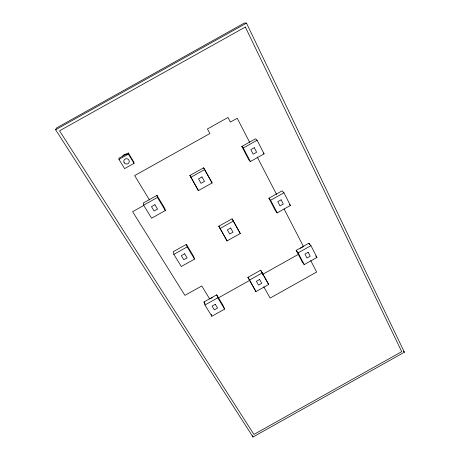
<?xml version="1.0" encoding="UTF-8"?>
<svg xmlns="http://www.w3.org/2000/svg" width="460" height="460" viewBox="0 0 460 460"><rect width="100%" height="100%" fill="white"/><g stroke="black" fill="none" stroke-linecap="round" stroke-linejoin="round"><path stroke-width="0.69" d="M55.62 129.754L56.545 127.96L244.438 23L246.491 23.132L404.38 352.216L253.006 437L55.62 129.754L246.491 23.132M128.328 152.99L118.927 158.24L118.962 159.373L124.614 168.607L134.027 163.346L133.877 162.196L128.328 152.99L128.438 154.077L134.027 163.346M118.962 159.373L128.438 154.077M189.945 175.467L203.63 167.82L204.648 169.573L212.1 182.942L198.386 190.607L189.945 175.467L198.386 190.607M241.822 146.464L255.501 138.816L257.117 140.242L264.08 153.881L250.372 161.54L248.848 159.89L241.822 146.464L243.282 147.976L250.372 161.54M156.958 195.368L143.284 203.015L143.612 205.177L151.616 218.207L165.324 210.542L164.755 208.34L156.958 195.368L157.446 197.443L165.324 210.542M190.808 177.313L204.648 169.573M243.282 147.976L257.117 140.242M143.612 205.177L157.446 197.443M143.721 205.465L132.601 211.68L184.92 295.372L201.762 285.947L209.714 299.029M186.392 244.358L173.19 251.741L173.834 254.368L181.297 266.507L194.528 259.106L193.66 256.456L186.392 244.358L187.185 246.899L194.528 259.106M218.851 226.205L232.053 218.822L233.346 221.082L240.281 233.519L227.05 240.913L218.851 226.205L227.05 240.913M268.899 198.214L282.095 190.831L283.946 192.78L290.421 205.47L277.202 212.865L275.436 210.714L268.899 198.214L270.601 200.244L277.202 212.865M173.834 254.368L187.185 246.899M220.001 228.545L233.346 221.082M270.601 200.244L283.946 192.78M203.993 301.933L216.712 294.82L223.456 306.049L224.606 309.126L211.864 316.256L204.941 304.997L203.993 301.933L205.074 303.698M247.974 277.328L260.688 270.21L262.24 272.935L268.669 284.47L255.927 291.6L247.974 277.328L255.927 291.6M296.177 250.355L308.884 243.242L310.954 245.68L316.963 257.445L304.227 264.569L302.249 261.958L296.177 250.355L298.109 252.868L304.227 264.569M210.341 298.678L212.215 297.631M300.363 248.308L303.491 246.56L284.033 208.886M204.941 304.997L217.798 297.804L216.712 294.82M249.395 280.123L262.24 272.935M298.109 252.868L310.954 245.68M218.276 297.953L249.55 280.45M262.556 274.413L298.62 254.23M263.241 153.094L264.08 153.881M289.472 204.435L290.421 205.47M403.478 351.17L404.38 352.216M315.692 255.921L316.963 257.445M149.408 199.847L134.659 175.588L209.886 133.538L207.42 128.972L227.993 117.472L230.397 122.078L237.233 118.254L249.671 142.347M217.798 297.804L224.606 309.126M212.1 182.942L203.63 167.82M240.281 233.519L232.053 218.822M268.669 284.47L260.688 270.21M263.747 286.712L270.129 298.08L316.647 272.044L310.73 260.584M257.22 156.958L276.627 194.54M308.884 243.242L309.517 244.473M252.574 435.689L253.006 437M211.255 314.364L211.864 316.256M122.728 156.02A4.042 3.898 17.1 0 1 127.242 154.227M245.335 27.019L59.541 130.812L253.931 434.43L401.712 351.664L245.335 27.019M201.974 176.951L198.524 178.882L201.037 183.321L204.476 181.395L201.974 176.951M254.282 147.706L250.832 149.638L253.178 154.169L256.617 152.243L254.282 147.706M154.916 204.729L151.466 206.655L154.117 211.008L157.556 209.087L154.916 204.729M184.655 253.782L181.326 255.645L183.799 259.699L187.117 257.847L184.655 253.782M230.684 228.039L227.355 229.902L229.689 234.031L233.007 232.179L230.684 228.039M281.129 199.824L277.8 201.687L279.985 205.902L283.302 204.044L281.129 199.824M215.274 304.29L212.071 306.084L214.36 309.844L217.557 308.056L215.274 304.29M259.589 279.49L256.387 281.284L258.555 285.114L261.746 283.325L259.589 279.49M308.166 252.31L304.963 254.104L306.987 258.014L310.184 256.226L308.166 252.31M124.154 162.679A2.754 2.656 15.6 0 0 128.915 162.708A2.754 2.656 15.6 0 0 126.483 158.7A2.754 2.656 15.6 0 0 124.154 162.679"/></g></svg>
